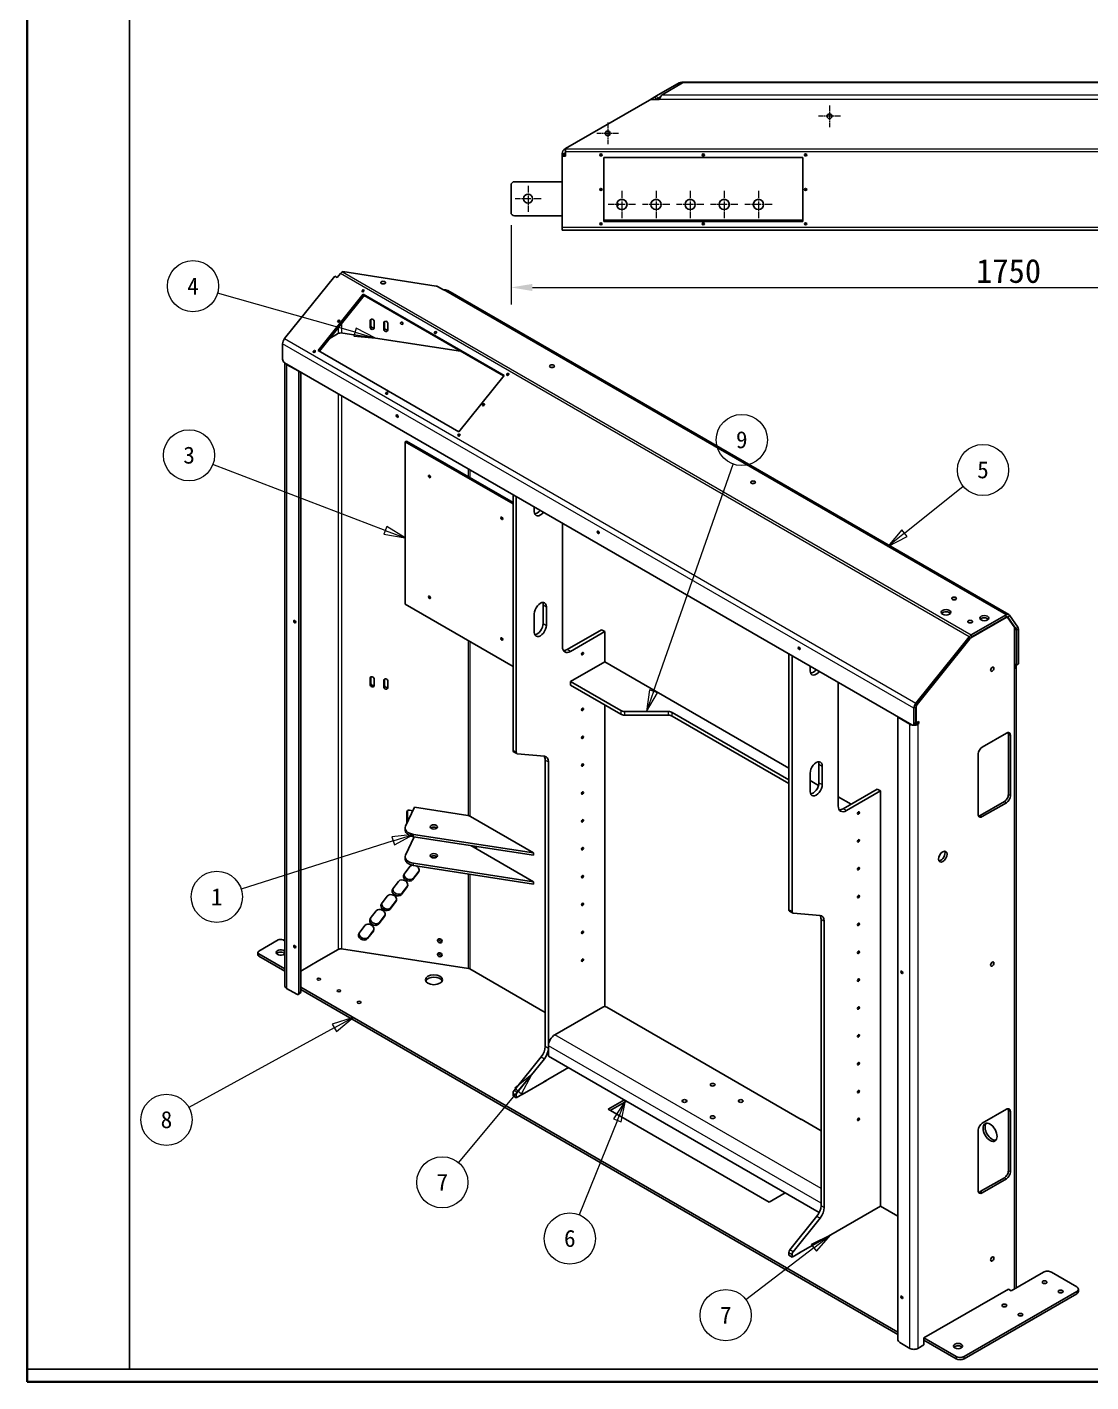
# Model space of a CAD drawing. Header units: millimetres. Extents: x 90 to 6218, y 82 to 4373.
# Drawn here: x 90 to 1961, y 82 to 2465 of the extents above; entities that cross this region are included whole.
import ezdxf
from ezdxf.enums import TextEntityAlignment as Align

# ---------------------------------------------------------------- set-up
doc = ezdxf.new("R2010")
doc.units = ezdxf.units.MM
doc.header["$LTSCALE"] = 15
doc.linetypes.add('CHAIN', pattern=[0.3543, 0.2362, -0.0295, 0.0591, -0.0295])
for name, color, linetype, lineweight, true_color in [('中心标记 (ISO)', 1, 'CHAIN', 18, 0xff0000), ('尺寸 (ISO)', 7, 'Continuous', 18, 0x008000), ('符号 (ISO)', 7, 'Continuous', 18, 0x008000)]:
    doc.layers.add(name, color=color, linetype=linetype, lineweight=lineweight, true_color=true_color)
for name, color, linetype, lineweight in [('可见 (ISO)', 7, 'Continuous', 25), ('可见窄的 (ISO)', 7, 'Continuous', 18), ('图框 (ISO)', 7, 'Continuous', 35)]:
    doc.layers.add(name, color=color, linetype=linetype, lineweight=lineweight)
doc.styles.get("Standard").update_dxf_attribs({"font": 'simfang.ttf'})
doc.styles.add('最新国标', font='simfang.ttf')
doc.styles.add('注释文本 (ISO)', font='simfang.ttf')
doc.dimstyles.new('默认 (GB)', dxfattribs={"dimscale": 15, "dimtxt": 2.8, "dimasz": 2.5, "dimexe": 2, "dimexo": 1.5, "dimgap": 0.5, "dimtad": 1, "dimtoh": 1, "dimdsep": 46, "dimtxsty": '最新国标', "dimcen": 0.09, "dimdle": 10, "dimclrd": 256, "dimclre": 256, "dimclrt": 256, "dimazin": 2, "dimtfac": 0.535714, "dimtdec": 3, "dimtmove": 0, "dimatfit": 3, "dimfxl": 0, "dimtolj": 1, "dimlwd": -1, "dimlwe": -1, "dimarcsym": 0})

# ---------------------------------------------------------------- blocks, each defined once
blk = doc.blocks.new('图框 最新国标')
at = {"layer": '图框 (ISO)'}
for p, q in [((6, 7), (6, 291.5)), ((6, 7), (6, 5.5)), ((6, 7), (6, 5.5)), ((414.5, 5.5), (6, 5.5))]:
    blk.add_line(p, q, dxfattribs=at)
at = {"layer": '图框 (ISO)', "color": 7, "linetype": 'Continuous', "lineweight": 25}
for p, q in [((18, 7), (18, 290)), ((413, 7), (6, 7)), ((413, 7), (18, 7))]:
    blk.add_line(p, q, dxfattribs=at)
at = {"layer": '图框 (ISO)', "lineweight": 30}
blk.add_attdef('零件代号', text='', height=2.5, rotation=180, dxfattribs=at).set_placement((35.5, 286), align=Align.MIDDLE_CENTER)
blk = doc.blocks.new('*D22')
at = {"layer": 'Defpoints', "color": 0, "transparency": 16777216}
for p in [(941.1, 2138.7), (2691.1, 2142.7), (2691.1, 2006.8)]:
    blk.add_point(p, dxfattribs=at)
at = {"layer": '尺寸 (ISO)', "color": 116, "true_color": 0x00803f, "transparency": 16777216}
for p, q in [((2691.1, 2120.2), (2691.1, 1976.8)), ((941.1, 2116.2), (941.1, 1976.8)), ((978.6, 2006.8), (2653.6, 2006.8))]:
    blk.add_line(p, q, dxfattribs=at)
for points in [[(978.6, 2013), (978.6, 2000.5), (941.1, 2006.8)], [(2653.6, 2013), (2653.6, 2000.5), (2691.1, 2006.8)]]:
    blk.add_solid(points, dxfattribs=at)
at = {"layer": '尺寸 (ISO)', "transparency": 16777216, "insert": (1816.1, 2035.5), "char_height": 42, "attachment_point": 5, "style": '最新国标'}
blk.add_mtext('\\A1;1750', dxfattribs=at)
blk = doc.blocks.new('引出序号1')
at = {"layer": '符号 (ISO)'}
for p, q in [((108.86, 104.98), (115.74, 110.51)), ((108.55, 105.37), (106.91, 103.42)), ((108.86, 104.98), (106.91, 103.42)), ((109.17, 104.59), (108.55, 105.37)), ((106.91, 103.42), (109.17, 104.59))]:
    blk.add_line(p, q, dxfattribs=at)
at = {"layer": '符号 (ISO)', "flags": 128}
blk.add_lwpolyline([(108.55, 105.37), (106.91, 103.42), (109.17, 104.59), (108.55, 105.37)], dxfattribs=at)
at = {"layer": '符号 (ISO)'}
blk.add_circle((118.07, 112.38), 3, dxfattribs=at)
blk.add_solid([(108.55, 105.37), (106.91, 103.42), (109.17, 104.59), (108.55, 105.37)], dxfattribs=at)
at = {"layer": '符号 (ISO)', "insert": (118.07, 112.4), "char_height": 2, "attachment_point": 5, "style": '注释文本 (ISO)'}
blk.add_mtext('5', dxfattribs=at)
blk = doc.blocks.new('引出序号2')
at = {"layer": '符号 (ISO)'}
for p, q in [((48, 105.31), (27.79, 113.04)), ((48.18, 105.78), (47.82, 104.85)), ((47.82, 104.85), (50.34, 104.42)), ((48, 105.31), (50.34, 104.42)), ((50.34, 104.42), (48.18, 105.78))]:
    blk.add_line(p, q, dxfattribs=at)
at = {"layer": '符号 (ISO)', "flags": 128}
blk.add_lwpolyline([(47.82, 104.85), (50.34, 104.42), (48.18, 105.78), (47.82, 104.85)], dxfattribs=at)
at = {"layer": '符号 (ISO)'}
blk.add_circle((24.99, 114.11), 3, dxfattribs=at)
blk.add_solid([(47.82, 104.85), (50.34, 104.42), (48.18, 105.78), (47.82, 104.85)], dxfattribs=at)
at = {"layer": '符号 (ISO)', "insert": (24.99, 114.12), "char_height": 2, "attachment_point": 5, "style": '注释文本 (ISO)'}
blk.add_mtext('3', dxfattribs=at)
blk = doc.blocks.new('引出序号3')
at = {"layer": '符号 (ISO)'}
for p, q in [((44.22, 48.21), (41.78, 47.44)), ((42.02, 47.01), (44.22, 48.21)), ((42.26, 46.57), (44.22, 48.21)), ((42.02, 47.01), (24.96, 37.66)), ((41.78, 47.44), (42.26, 46.57))]:
    blk.add_line(p, q, dxfattribs=at)
at = {"layer": '符号 (ISO)', "flags": 128}
blk.add_lwpolyline([(42.26, 46.57), (44.22, 48.21), (41.78, 47.44), (42.26, 46.57)], dxfattribs=at)
at = {"layer": '符号 (ISO)'}
blk.add_circle((22.34, 36.22), 3, dxfattribs=at)
blk.add_solid([(42.26, 46.57), (44.22, 48.21), (41.78, 47.44), (42.26, 46.57)], dxfattribs=at)
at = {"layer": '符号 (ISO)', "insert": (22.34, 36.23), "char_height": 2, "attachment_point": 5, "style": '注释文本 (ISO)'}
blk.add_mtext('8', dxfattribs=at)
blk = doc.blocks.new('引出序号4')
at = {"layer": '符号 (ISO)'}
for p, q in [((48.93, 68.92), (31.09, 63.27)), ((51.31, 69.68), (48.78, 69.4)), ((48.78, 69.4), (49.08, 68.45)), ((48.93, 68.92), (51.31, 69.68)), ((49.08, 68.45), (51.31, 69.68))]:
    blk.add_line(p, q, dxfattribs=at)
at = {"layer": '符号 (ISO)', "flags": 128}
blk.add_lwpolyline([(49.08, 68.45), (51.31, 69.68), (48.78, 69.4), (49.08, 68.45)], dxfattribs=at)
at = {"layer": '符号 (ISO)'}
blk.add_circle((28.24, 62.36), 3, dxfattribs=at)
blk.add_solid([(49.08, 68.45), (51.31, 69.68), (48.78, 69.4), (49.08, 68.45)], dxfattribs=at)
at = {"layer": '符号 (ISO)', "insert": (28.24, 62.36), "char_height": 2, "attachment_point": 5, "style": '注释文本 (ISO)'}
blk.add_mtext('1', dxfattribs=at)
blk = doc.blocks.new('引出序号5')
at = {"layer": '符号 (ISO)'}
for p, q in [((76.14, 38.48), (74.74, 36.35)), ((75.21, 36.17), (76.14, 38.48)), ((75.67, 35.98), (76.14, 38.48)), ((75.21, 36.17), (70.74, 25.08)), ((74.74, 36.35), (75.67, 35.98))]:
    blk.add_line(p, q, dxfattribs=at)
at = {"layer": '符号 (ISO)', "flags": 128}
blk.add_lwpolyline([(75.67, 35.98), (76.14, 38.48), (74.74, 36.35), (75.67, 35.98)], dxfattribs=at)
at = {"layer": '符号 (ISO)'}
blk.add_circle((69.63, 22.3), 3, dxfattribs=at)
blk.add_solid([(75.67, 35.98), (76.14, 38.48), (74.74, 36.35), (75.67, 35.98)], dxfattribs=at)
at = {"layer": '符号 (ISO)', "insert": (69.63, 22.31), "char_height": 2, "attachment_point": 5, "style": '注释文本 (ISO)'}
blk.add_mtext('6', dxfattribs=at)
blk = doc.blocks.new('引出序号6')
at = {"layer": '符号 (ISO)'}
for p, q in [((100.22, 22.74), (97.93, 21.62)), ((98.24, 21.22), (100.22, 22.74)), ((98.54, 20.83), (100.22, 22.74)), ((98.24, 21.22), (90.28, 15.13)), ((97.93, 21.62), (98.54, 20.83))]:
    blk.add_line(p, q, dxfattribs=at)
at = {"layer": '符号 (ISO)', "flags": 128}
blk.add_lwpolyline([(98.54, 20.83), (100.22, 22.74), (97.93, 21.62), (98.54, 20.83)], dxfattribs=at)
at = {"layer": '符号 (ISO)'}
blk.add_circle((87.91, 13.32), 3, dxfattribs=at)
blk.add_solid([(98.54, 20.83), (100.22, 22.74), (97.93, 21.62), (98.54, 20.83)], dxfattribs=at)
at = {"layer": '符号 (ISO)', "insert": (87.91, 13.33), "char_height": 2, "attachment_point": 5, "style": '注释文本 (ISO)'}
blk.add_mtext('7', dxfattribs=at)
blk = doc.blocks.new('引出序号7')
at = {"layer": '符号 (ISO)'}
for p, q in [((65.16, 41.53), (63.18, 39.92)), ((63.56, 39.6), (65.16, 41.53)), ((63.95, 39.28), (65.16, 41.53)), ((63.18, 39.92), (63.95, 39.28)), ((63.56, 39.6), (56.59, 31.2))]:
    blk.add_line(p, q, dxfattribs=at)
at = {"layer": '符号 (ISO)', "flags": 128}
blk.add_lwpolyline([(63.95, 39.28), (65.16, 41.53), (63.18, 39.92), (63.95, 39.28)], dxfattribs=at)
at = {"layer": '符号 (ISO)'}
blk.add_circle((54.68, 28.89), 3, dxfattribs=at)
blk.add_solid([(63.95, 39.28), (65.16, 41.53), (63.18, 39.92), (63.95, 39.28)], dxfattribs=at)
at = {"layer": '符号 (ISO)', "insert": (54.68, 28.9), "char_height": 2, "attachment_point": 5, "style": '注释文本 (ISO)'}
blk.add_mtext('7', dxfattribs=at)
blk = doc.blocks.new('引出序号8')
at = {"layer": '符号 (ISO)'}
for p, q in [((79.45, 86.44), (88.8, 113.08)), ((78.98, 86.61), (78.62, 84.08)), ((79.45, 86.44), (78.62, 84.08)), ((78.62, 84.08), (79.92, 86.28)), ((79.92, 86.28), (78.98, 86.61))]:
    blk.add_line(p, q, dxfattribs=at)
at = {"layer": '符号 (ISO)', "flags": 128}
blk.add_lwpolyline([(78.98, 86.61), (78.62, 84.08), (79.92, 86.28), (78.98, 86.61)], dxfattribs=at)
at = {"layer": '符号 (ISO)'}
blk.add_circle((89.79, 115.91), 3, dxfattribs=at)
blk.add_solid([(78.98, 86.61), (78.62, 84.08), (79.92, 86.28), (78.98, 86.61)], dxfattribs=at)
at = {"layer": '符号 (ISO)', "insert": (89.79, 115.92), "char_height": 2, "attachment_point": 5, "style": '注释文本 (ISO)'}
blk.add_mtext('9', dxfattribs=at)
blk = doc.blocks.new('引出序号9')
at = {"layer": '符号 (ISO)'}
for p, q in [((44.45, 128.54), (28.32, 133.12)), ((44.58, 129.02), (44.31, 128.06)), ((46.85, 127.86), (44.58, 129.02)), ((44.31, 128.06), (46.85, 127.86)), ((44.45, 128.54), (46.85, 127.86))]:
    blk.add_line(p, q, dxfattribs=at)
at = {"layer": '符号 (ISO)', "flags": 128}
blk.add_lwpolyline([(44.31, 128.06), (46.85, 127.86), (44.58, 129.02), (44.31, 128.06)], dxfattribs=at)
at = {"layer": '符号 (ISO)'}
blk.add_circle((25.45, 133.94), 3, dxfattribs=at)
blk.add_solid([(44.31, 128.06), (46.85, 127.86), (44.58, 129.02), (44.31, 128.06)], dxfattribs=at)
at = {"layer": '符号 (ISO)', "insert": (25.45, 133.94), "char_height": 2, "attachment_point": 5, "style": '注释文本 (ISO)'}
blk.add_mtext('4', dxfattribs=at)

msp = doc.modelspace()

# ---------------------------------------------------------------- linework, layer by layer
at = {"layer": '中心标记 (ISO)', "ltscale": 2.842813}
for p, q in [((1501.108, 2326.931), (1501.108, 2288.555)), ((1111.108, 2296.931), (1111.108, 2258.555)), ((1520.296, 2307.743), (1481.92, 2307.743)), ((1130.296, 2277.743), (1091.92, 2277.743))]:
    msp.add_line(p, q, dxfattribs=at)
at = {"layer": '中心标记 (ISO)', "ltscale": 3.407603}
for p, q in [((971.108, 2185.743), (971.108, 2139.743)), ((994.108, 2162.743), (948.108, 2162.743))]:
    msp.add_line(p, q, dxfattribs=at)
at = {"layer": '中心标记 (ISO)', "ltscale": 3.555764}
for p, q in [((1136.108, 2176.743), (1136.108, 2128.743)), ((1196.108, 2176.743), (1196.108, 2128.743)), ((1256.108, 2176.743), (1256.108, 2128.743)), ((1316.108, 2176.743), (1316.108, 2128.743)), ((1376.108, 2176.743), (1376.108, 2128.743)), ((1160.108, 2152.743), (1112.108, 2152.743)), ((1220.108, 2152.743), (1172.108, 2152.743)), ((1280.108, 2152.743), (1232.108, 2152.743)), ((1340.108, 2152.743), (1292.108, 2152.743)), ((1400.108, 2152.743), (1352.108, 2152.743))]:
    msp.add_line(p, q, dxfattribs=at)
at = {"layer": '可见 (ISO)'}
for p, q in [((1236.633, 2366.403), (1196.873, 2343.448)), ((1206.688, 2345.63), (1242.669, 2366.403)), ((1238.142, 2363.79), (1236.633, 2366.403)), ((1241.633, 2367.743), (1242.669, 2367.743)), ((1241.633, 2365.805), (1241.633, 2367.743)), ((1242.669, 2367.743), (1242.669, 2366.403)), ((1242.669, 2367.743), (2601.108, 2367.743)), ((1184.492, 2336.3), (1037.108, 2251.207)), ((1194.038, 2341.811), (1184.492, 2336.3)), ((1201.688, 2336.969), (1186.992, 2336.969)), ((1194.038, 2341.811), (1196.873, 2343.448)), ((1195.653, 2336.969), (1196.538, 2337.481)), ((1204.12, 2341.845), (1195.676, 2336.969)), ((1199.373, 2339.117), (1196.538, 2337.481)), ((1204.13, 2341.864), (1199.373, 2339.117)), ((1031.108, 2241.969), (1031.108, 2240.128)), ((1031.108, 2237.628), (1031.108, 2240.128)), ((1037.108, 2240.128), (1031.108, 2240.128)), ((1036.108, 2250.63), (1037.108, 2251.207)), ((1036.108, 2240.128), (1036.108, 2241.969)), ((1037.108, 2251.207), (1037.108, 2250.422)), ((1037.108, 2250.422), (1037.108, 2245.422)), ((1037.108, 2237.628), (1037.108, 2245.422)), ((1459.608, 2240.468), (1459.608, 2241.441)), ((1031.108, 2112.743), (1031.108, 2237.628)), ((1037.108, 2237.628), (1031.108, 2237.628)), ((1104.108, 2122.791), (1104.108, 2235.374)), ((1104.108, 2235.374), (1454.108, 2235.374)), ((1454.108, 2235.374), (1454.108, 2122.791)), ((947.108, 2192.743), (1031.108, 2192.743)), ((941.108, 2138.743), (941.108, 2186.743)), ((1459.608, 2179.846), (1459.608, 2180.82)), ((1031.108, 2132.743), (947.108, 2132.743)), ((1104.108, 2125.291), (1454.108, 2125.291)), ((1454.108, 2122.791), (1104.108, 2122.791)), ((1459.608, 2119.224), (1459.608, 2120.198)), ((1031.108, 2112.743), (1031.108, 2107.743)), ((2601.108, 2107.743), (1031.108, 2107.743)), ((1041.108, 2107.743), (1071.108, 2107.743)), ((1071.108, 2107.743), (1071.108, 2107.743)), ((542.928, 1916.947), (631.235, 2026.803)), ((635.478, 2024.353), (631.235, 2026.803)), ((635.478, 2024.353), (640.989, 2031.21)), ((645.079, 2034.665), (644.525, 2034.345)), ((809.465, 2009.235), (645.079, 2034.665)), ((822.098, 2002.488), (811.707, 2008.487)), ((829.75, 2001.452), (1816.638, 1431.672)), ((601.652, 1895.984), (681.26, 1995.018)), ((683.028, 1992.503), (604.24, 1894.49)), ((681.26, 1995.018), (683.028, 1992.503)), ((681.26, 1995.018), (928.747, 1852.131)), ((927.927, 1851.111), (683.028, 1992.503)), ((693.381, 1936.431), (693.381, 1948.678)), ((694.675, 1950.727), (694.675, 1939.219)), ((700.142, 1947.632), (700.142, 1935.385)), ((717.529, 1932.695), (717.529, 1944.943)), ((718.823, 1946.991), (718.823, 1935.484)), ((724.291, 1943.897), (724.291, 1931.649)), ((539.392, 1880.582), (539.392, 1907.835)), ((635.79, 1925.198), (622.98, 1917.803)), ((852.492, 1894.663), (645.449, 1926.693)), ((849.139, 1753.097), (601.652, 1895.984)), ((1646.014, 1237.591), (542.928, 1874.458)), ((543.534, 778.295), (543.534, 1874.108)), ((546.463, 1871.585), (567.677, 1859.337)), ((568.397, 1859.753), (567.677, 1859.337)), ((567.677, 1859.337), (567.677, 766.048)), ((571.212, 1858.128), (571.212, 768.089)), ((928.747, 1852.131), (849.139, 1753.097)), ((936.376, 1852.634), (936.2, 1852.735)), ((756.994, 1736.754), (755.06, 1735.638)), ((755.06, 1735.638), (944.564, 1626.227)), ((755.06, 1449.864), (755.06, 1735.638)), ((757.506, 1736.675), (944.564, 1628.677)), ((944.564, 1642.573), (944.564, 1192.729)), ((950.221, 1189.463), (950.221, 1639.307)), ((982.041, 1612.755), (982.041, 1620.936)), ((1031.539, 1375.154), (1031.539, 1592.358)), ((944.564, 1340.453), (755.06, 1449.864)), ((982.041, 1400.466), (982.041, 1433.126)), ((997.597, 1415.979), (997.597, 1448.639)), ((1003.254, 1445.373), (1003.254, 1412.713)), ((1811.638, 1431.177), (1750.44, 1395.844)), ((1832.45, 1409.733), (1817.761, 1430.63)), ((1811.638, 1426.278), (1749.922, 1390.647)), ((1750.44, 1391.762), (1811.638, 1427.095)), ((1814.138, 1426.526), (1812.502, 1427.47)), ((1814.699, 1426.821), (1829.389, 1405.924)), ((1825.853, 1410.137), (1814.699, 1426.005)), ((1826.327, 1336.795), (1826.327, 1408.369)), ((1833.398, 1344.96), (1833.398, 1406.197)), ((1040.024, 1370.255), (1100.128, 1404.957)), ((1105.785, 1401.691), (1045.681, 1366.99)), ((1100.128, 1404.957), (1105.785, 1401.691)), ((1105.785, 1401.691), (1105.785, 1348.618)), ((1746.904, 1392.709), (1653.086, 1275.997)), ((1654.853, 1273.483), (1748.672, 1390.194)), ((1748.154, 1389.079), (1655.207, 1273.451)), ((1829.862, 1404.156), (1829.862, 1342.919)), ((1429.64, 1362.515), (1429.64, 912.67)), ((1435.297, 909.404), (1435.297, 1359.249)), ((1105.785, 1348.618), (1045.681, 1313.917)), ((1105.785, 1348.618), (1429.64, 1161.641)), ((1467.116, 1332.697), (1467.116, 1340.877)), ((1826.327, 1344.96), (1829.862, 1342.919)), ((1829.256, 1340.878), (1829.256, 247.631)), ((1829.862, 1342.919), (1833.398, 1344.96)), ((693.381, 1307.728), (693.381, 1319.976)), ((694.675, 1322.024), (694.675, 1310.517)), ((700.142, 1318.93), (700.142, 1306.682)), ((717.529, 1303.993), (717.529, 1316.24)), ((718.823, 1318.288), (718.823, 1306.781)), ((724.291, 1315.194), (724.291, 1302.947)), ((1045.681, 1313.917), (1133.969, 1262.944)), ((1045.681, 1313.917), (1045.681, 1307.385)), ((1516.614, 1095.096), (1516.614, 1312.3)), ((1045.681, 1307.385), (1133.969, 1256.412)), ((1105.785, 1272.684), (1105.785, 1133.063)), ((1649.55, 1266.885), (1649.55, 1239.632)), ((1653.086, 1241.673), (1653.086, 1268.926)), ((1653.439, 1268.895), (1653.439, 1241.061)), ((1141.04, 1261.253), (1217.608, 1261.253)), ((1217.608, 1254.721), (1141.04, 1254.721)), ((1224.679, 1259.562), (1429.64, 1141.228)), ((1429.64, 1134.696), (1224.679, 1253.03)), ((1621.973, 1251.471), (1621.266, 1251.063)), ((1621.266, 1251.063), (1642.479, 1238.815)), ((1621.266, 157.758), (1621.266, 1251.063)), ((1652.05, 1239.384), (1648.514, 1237.343)), ((1653.068, 1241.275), (1653.439, 1241.061)), ((1653.086, 1240.857), (1653.439, 1241.061)), ((1653.439, 1241.061), (1658.389, 1243.919)), ((1654.853, 1241.877), (1658.389, 1239.836)), ((1658.389, 1239.836), (1656.621, 1238.815)), ((1658.389, 1243.919), (1658.389, 1239.836)), ((1769.758, 1198.791), (1812.185, 1223.286)), ((1815.72, 1115.1), (1815.72, 1221.245)), ((1819.256, 1219.204), (1819.256, 1113.059)), ((945.6, 1190.44), (951.257, 1187.174)), ((951.989, 1186.948), (999.719, 1182.685)), ((1001.133, 672.189), (1001.133, 1175.891)), ((1006.79, 1172.625), (1006.79, 668.923)), ((1482.673, 1135.921), (1482.673, 1168.581)), ((1762.687, 1080.399), (1762.687, 1186.544)), ((1467.116, 1120.408), (1467.116, 1153.067)), ((1488.33, 1165.315), (1488.33, 1132.655)), ((1105.785, 1133.471), (1105.785, 1133.471)), ((1105.785, 1133.471), (1105.785, 1092.647)), ((1105.785, 1133.063), (1105.785, 1133.063)), ((1467.116, 1140.003), (1482.04, 1131.388)), ((1525.099, 1090.197), (1585.203, 1124.898)), ((1590.86, 1121.632), (1530.756, 1086.931)), ((1585.203, 1124.898), (1590.86, 1121.632)), ((1590.86, 1121.632), (1590.86, 853.005)), ((1516.614, 1111.426), (1539.241, 1098.362)), ((1766.223, 1078.358), (1808.649, 1102.853)), ((1812.185, 1100.812), (1769.758, 1076.317)), ((771.029, 1092.817), (755.5, 1059.356)), ((757.834, 1064.386), (757.834, 1084.244)), ((759.128, 1086.825), (759.128, 1067.174)), ((762.663, 1087.579), (768.2, 1086.722)), ((865.033, 1078.274), (771.029, 1092.817)), ((980.758, 1012.554), (869.516, 1076.78)), ((1105.785, 1093.055), (1105.785, 969.764)), ((1105.785, 1093.055), (1105.785, 1093.055)), ((1105.785, 1092.647), (1105.785, 1092.647)), ((754.818, 1056.368), (754.818, 1052.285)), ((770.476, 1041.002), (755.5, 1008.733)), ((769.642, 1045.214), (980.758, 1012.554)), ((769.642, 1041.132), (980.758, 1008.472)), ((980.758, 961.931), (870.643, 1025.507)), ((878.804, 1023.244), (876.438, 1024.61)), ((754.818, 1005.745), (754.818, 1001.662)), ((980.758, 1012.554), (980.758, 1008.472)), ((752.984, 975.198), (763.126, 988.478)), ((778.184, 978.8), (768.041, 965.52)), ((769.336, 968.309), (779.269, 981.315)), ((769.642, 994.591), (980.758, 961.931)), ((769.642, 990.509), (980.758, 957.849)), ((733.183, 949.27), (743.325, 962.55)), ((758.382, 952.872), (748.24, 939.592)), ((749.534, 942.38), (759.467, 955.387)), ((980.758, 961.931), (980.758, 957.849)), ((1105.785, 970.172), (1105.785, 970.172)), ((1105.785, 970.172), (1105.785, 929.347)), ((1105.785, 969.764), (1105.785, 969.764)), ((713.381, 923.342), (723.523, 936.622)), ((729.733, 916.452), (739.666, 929.459)), ((1105.785, 929.756), (1105.785, 806.465)), ((1105.785, 929.756), (1105.785, 929.756)), ((1105.785, 929.347), (1105.785, 929.347)), ((693.58, 897.414), (703.722, 910.694)), ((738.581, 926.944), (728.439, 913.664)), ((1430.675, 910.381), (1436.332, 907.115)), ((1437.064, 906.889), (1484.794, 902.626)), ((673.778, 871.486), (683.921, 884.766)), ((718.779, 901.016), (708.637, 887.736)), ((709.931, 890.524), (719.864, 903.531)), ((1486.208, 392.131), (1486.208, 895.833)), ((1491.865, 892.567), (1491.865, 388.865)), ((497.673, 839.941), (531.614, 859.537)), ((540.099, 859.537), (543.534, 857.554)), ((698.978, 875.088), (688.836, 861.808)), ((690.13, 864.596), (700.063, 877.603)), ((495.916, 833.409), (495.916, 837.491)), ((543.534, 808.564), (497.673, 835.042)), ((637.352, 843.017), (603.032, 823.203)), ((866.207, 809.407), (643.147, 843.914)), ((1590.86, 853.413), (1590.86, 853.413)), ((1590.86, 853.413), (1590.86, 812.588)), ((1590.86, 853.005), (1590.86, 853.005)), ((543.534, 804.481), (497.673, 830.96)), ((571.212, 804.832), (603.032, 823.203)), ((1590.86, 812.997), (1590.86, 689.706)), ((1590.86, 812.997), (1590.86, 812.997)), ((1590.86, 812.588), (1590.86, 812.588)), ((1001.133, 732.163), (868.897, 808.51)), ((1105.785, 806.873), (1105.785, 806.873)), ((1105.785, 806.873), (1105.785, 766.048)), ((1105.785, 806.465), (1105.785, 806.465)), ((564.141, 764.007), (546.463, 774.213)), ((570.177, 765.8), (566.641, 763.759)), ((571.212, 776.254), (1621.266, 170.005)), ((571.212, 772.172), (1621.266, 165.923)), ((1105.785, 766.456), (1105.785, 742.399)), ((1105.785, 766.456), (1105.785, 766.456)), ((1105.785, 766.048), (1105.785, 766.048)), ((1018.104, 692.972), (1102.249, 741.553)), ((1109.32, 741.553), (1204.073, 686.848)), ((1006.79, 655.413), (1006.79, 673.376)), ((1203.719, 687.052), (1239.782, 666.231)), ((1590.86, 690.114), (1590.86, 690.114)), ((1590.86, 690.114), (1590.86, 649.289)), ((1590.86, 689.706), (1590.86, 689.706)), ((946.332, 594.588), (994.062, 653.965)), ((999.719, 650.699), (951.989, 591.322)), ((1483.212, 380.35), (1006.79, 655.413)), ((1239.428, 666.435), (1451.56, 543.961)), ((1590.86, 649.697), (1590.86, 526.406)), ((1590.86, 649.697), (1590.86, 649.697)), ((1590.86, 649.289), (1590.86, 649.289)), ((1042.145, 635), (999.012, 610.097)), ((1003.254, 612.547), (960.828, 588.052)), ((944.564, 590.032), (944.564, 585.194)), ((950.221, 581.928), (944.564, 585.194)), ((964.363, 590.093), (950.221, 581.928)), ((950.221, 581.928), (950.221, 586.766)), ((1112.149, 561.924), (1140.433, 578.254)), ((1143.969, 576.213), (1115.684, 559.883)), ((1394.991, 398.625), (1112.149, 561.924)), ((1769.758, 537.429), (1812.185, 561.924)), ((1815.72, 453.738), (1815.72, 559.883)), ((1819.256, 557.842), (1819.256, 451.697)), ((1451.207, 544.165), (1486.208, 523.957)), ((1590.86, 526.815), (1590.86, 526.814)), ((1590.86, 526.814), (1590.86, 485.99)), ((1590.86, 526.406), (1590.86, 526.406)), ((1762.687, 419.037), (1762.687, 525.182)), ((1590.86, 486.398), (1590.86, 391.684)), ((1590.86, 486.398), (1590.86, 486.398)), ((1590.86, 485.99), (1590.86, 485.99)), ((1766.223, 416.996), (1808.649, 441.491)), ((1812.185, 439.45), (1769.758, 414.955)), ((1423.276, 414.954), (1394.991, 398.625)), ((1590.86, 391.684), (1484.087, 330.039)), ((1486.208, 396.583), (1486.208, 392.131)), ((1621.266, 374.13), (1590.86, 391.684)), ((1431.407, 314.53), (1479.137, 373.906)), ((1484.794, 370.64), (1437.064, 311.264)), ((1429.64, 309.974), (1429.64, 305.136)), ((1449.439, 310.035), (1435.297, 301.87)), ((1488.33, 332.488), (1445.903, 307.993)), ((1435.297, 301.87), (1429.64, 305.136)), ((1435.297, 301.87), (1435.297, 306.708)), ((1820.67, 242.674), (1877.238, 275.334)), ((1891.38, 275.334), (1935.928, 249.614)), ((1667.228, 159.799), (1815.72, 245.531)), ((1935.928, 241.449), (1737.938, 127.139)), ((1815.72, 245.531), (1820.67, 242.674)), ((1938.857, 241.449), (1938.857, 245.531)), ((1935.928, 237.366), (1737.938, 123.057)), ((1642.479, 141.428), (1624.801, 151.634)), ((1667.228, 147.552), (1656.621, 141.428)), ((1723.796, 127.139), (1667.228, 159.799)), ((1667.228, 147.552), (1667.228, 159.799)), ((1723.796, 123.057), (1667.228, 155.717))]:
    msp.add_line(p, q, dxfattribs=at)
for centre, radius in [((1501.108, 2307.743), 4.188), ((1111.108, 2277.743), 4.188), ((971.108, 2162.743), 8), ((1136.108, 2152.743), 9), ((1196.108, 2152.743), 9), ((1256.108, 2152.743), 9), ((1316.108, 2152.743), 9), ((1376.108, 2152.743), 9)]:
    msp.add_circle(centre, radius, dxfattribs=at)
for centre, radius, start, end in [((1241.633, 2357.743), 10, 90, 120), ((1186.992, 2331.969), 5, 90, 120), ((1041.108, 2241.969), 10, 120, 180), ((1041.108, 2241.969), 5, 143.130102, 180), ((1042.108, 2241.279), 6, 146.44269, 180), ((1046.108, 2239.069), 10, 154.158067, 173.922327), ((947.108, 2186.743), 6, 90, 180), ((1126.108, 2152.743), 3.324, 296.873246, 63.126754), ((947.108, 2138.743), 6, 180, 270), ((1041.108, 2117.743), 10, 269.79298, 270)]:
    msp.add_arc(centre, radius, start, end, dxfattribs=at)
for centre, major_axis, ratio in [((1099.108, 2239.705), (2.067, 0), 0.8660254), ((1279.108, 2239.705), (2.067, 0), 0.8660254), ((1459.108, 2239.705), (2.067, 0), 0.8660254), ((1099.108, 2179.083), (2.067, 0), 0.8660254), ((1459.108, 2179.083), (2.067, 0), 0.8660254), ((1099.108, 2118.461), (2.067, 0), 0.8660254), ((1279.108, 2118.461), (2.067, 0), 0.8660254), ((1459.108, 2118.461), (2.067, 0), 0.8660254), ((680.786, 2000.869), (-1.691, -1.189), 0.78867513), ((716.169, 2015.288), (-4.188, 0), 0.57735027), ((637.92, 1947.542), (-1.691, -1.189), 0.78867513), ((748.922, 1943.76), (-2.23, 1.035), 0.78867513), ((808.066, 1927.384), (-1.691, -1.189), 0.78867513), ((595.054, 1894.216), (-1.691, -1.189), 0.78867513), ((1013.154, 1868.319), (-4.188, 0), 0.57735027), ((935.345, 1853.899), (-1.691, -1.189), 0.78867513), ((722.334, 1820.732), (-1.691, -1.189), 0.78867513), ((892.479, 1800.573), (-1.691, -1.189), 0.78867513), ((740.918, 1780.545), (1.229, -2.129), 0.57735027), ((849.613, 1747.247), (-1.691, -1.189), 0.78867513), ((797.486, 1674.4), (1.229, -2.129), 0.57735027), ((1366.707, 1664.194), (-4.188, 0), 0.57735027), ((924.765, 1600.916), (1.229, -2.129), 0.57735027), ((1094.471, 1576.421), (1.229, -2.129), 0.57735027), ((797.486, 1462.111), (1.229, -2.129), 0.57735027), ((1720.261, 1460.07), (-4.188, 0), 0.57735027), ((1706.119, 1435.575), (-8.5, 0), 0.57735027), ((1773.294, 1425.369), (-8, 0), 0.57735027), ((560.605, 1419.245), (1.229, -2.129), 0.57735027), ((1748.545, 1419.245), (-4.188, 0), 0.57735027), ((924.765, 1388.627), (1.229, -2.129), 0.57735027), ((1066.894, 1362.907), (1.229, 2.129), 0.57735027), ((1448.025, 1372.297), (1.229, -2.129), 0.57735027), ((1787.436, 1335.555), (-2.094, -3.627), 0.57735027), ((1066.894, 1264.927), (1.229, 2.129), 0.57735027), ((1066.894, 1215.938), (1.229, 2.129), 0.57735027), ((1066.894, 1166.948), (1.229, 2.129), 0.57735027), ((1066.894, 1117.958), (1.229, 2.129), 0.57735027), ((1551.969, 1082.849), (1.229, 2.129), 0.57735027), ((805.396, 1058.278), (6.5, 0), 0.57735027), ((1066.894, 1068.968), (1.229, 2.129), 0.57735027), ((1551.969, 1033.859), (1.229, 2.129), 0.57735027), ((805.396, 1007.655), (6.5, 0), 0.57735027), ((1066.894, 1019.978), (1.229, 2.129), 0.57735027), ((1700.462, 1006.098), (-5.25, -9.093), 0.57735027), ((1551.969, 984.869), (1.229, 2.129), 0.57735027), ((1066.894, 970.989), (1.229, 2.129), 0.57735027), ((1551.969, 935.879), (1.229, 2.129), 0.57735027), ((1066.894, 921.999), (1.229, 2.129), 0.57735027), ((1551.969, 886.89), (1.229, 2.129), 0.57735027), ((815.789, 858.09), (-3.799, 1.763), 0.78867513), ((1066.894, 873.009), (1.229, 2.129), 0.57735027), ((560.605, 847.698), (1.229, -2.129), 0.57735027), ((815.789, 833.595), (-3.799, 1.763), 0.78867513), ((1551.969, 837.9), (1.229, 2.129), 0.57735027), ((1066.894, 824.019), (1.229, 2.129), 0.57735027), ((1787.436, 817.079), (-2.094, -3.627), 0.57735027), ((603.032, 790.543), (-3.324, 0), 0.57735027), ((805.535, 789.57), (15, 0), 0.57735027), ((1551.969, 788.91), (1.229, 2.129), 0.57735027), ((1628.337, 802.79), (1.229, -2.129), 0.57735027), ((638.387, 770.131), (-3.324, 0), 0.57735027), ((673.743, 749.718), (-3.324, 0), 0.57735027), ((1551.969, 739.92), (1.229, 2.129), 0.57735027), ((1551.969, 690.93), (1.229, 2.129), 0.57735027), ((1551.969, 641.941), (1.229, 2.129), 0.57735027), ((1295.643, 604.994), (-4.188, 0), 0.57735027), ((1246.145, 576.417), (-4.188, 0), 0.57735027), ((1345.14, 576.417), (-4.188, 0), 0.57735027), ((1551.969, 592.951), (1.229, 2.129), 0.57735027), ((1295.643, 547.839), (-4.188, 0), 0.57735027), ((1551.969, 543.961), (1.229, 2.129), 0.57735027), ((1783.547, 521.303), (-8.75, 15.155), 0.57735027), ((1787.436, 298.604), (-2.094, -3.627), 0.57735027), ((1879.36, 257.779), (-4.188, 0), 0.57735027), ((1907.644, 241.449), (-4.188, 0), 0.57735027), ((1628.337, 231.243), (1.229, -2.129), 0.57735027), ((1808.649, 216.954), (-4.188, 0), 0.57735027), ((1836.933, 200.624), (-4.188, 0), 0.57735027), ((1727.332, 145.511), (-8, 0), 0.57735027)]:
    msp.add_ellipse(centre, major_axis=major_axis, ratio=ratio, dxfattribs=at)
for centre, major_axis, ratio, start_param, end_param in [((1099.108, 2242.205), (2.067, 0), 0.8660254, 3.9146054, 5.51017257), ((1279.108, 2242.205), (2.067, 0), 0.8660254, 3.9146054, 5.51017257), ((1459.108, 2242.205), (2.067, 0), 0.8660254, 3.9146054, 5.51017257), ((1099.108, 2181.583), (2.067, 0), 0.8660254, 3.9146054, 5.51017257), ((1459.108, 2181.583), (2.067, 0), 0.8660254, 3.9146054, 5.51017257), ((1099.108, 2120.961), (2.067, 0), 0.8660254, 3.9146054, 5.51017257), ((1279.108, 2120.961), (2.067, 0), 0.8660254, 3.9146054, 5.51017257), ((1459.108, 2120.961), (2.067, 0), 0.8660254, 3.9146054, 5.51017257), ((641.376, 2020.25), (-10, 0), 0.57735027, 5.2645082, 5.4122274), ((644.525, 2026.18), (5, 8.66), 0.57735027, 0.78539816, 1.30899694), ((716.169, 2011.205), (-4.188, 0), 0.57735027, 4.14667443, 5.27810353), ((808.171, 2006.446), (5, 0), 0.57735027, 0.78539816, 1.30899694), ((682.554, 1998.354), (-1.691, -1.189), 0.78867513, 4.37267375, 5.05210421), ((639.688, 1945.027), (-1.691, -1.189), 0.78867513, 4.37267375, 5.05210421), ((696.762, 1948.155), (-3.175, 1.473), 0.78867513, 3.49247206, 6.63406472), ((696.762, 1935.908), (3.175, -1.473), 0.78867513, 3.49247206, 6.63406472), ((698.056, 1938.696), (-3.175, 1.473), 0.78867513, 0.35087941, 2.58687438), ((720.91, 1944.42), (-3.175, 1.473), 0.78867513, 3.49247206, 6.63406472), ((720.91, 1932.172), (3.175, -1.473), 0.78867513, 3.49247206, 6.63406472), ((722.204, 1934.961), (-3.175, 1.473), 0.78867513, 0.35087941, 2.58687438), ((750.216, 1946.549), (2.23, -1.035), 0.78867513, 4.05682948, 5.36794848), ((546.463, 1911.918), (5, 8.66), 0.57735027, 1.30899694, 2.35619449), ((642.861, 1921.116), (10, 0), 0.57735027, 1.30899694, 2.35619449), ((809.833, 1924.869), (-1.691, -1.189), 0.78867513, 4.37267375, 5.05210421), ((596.822, 1891.701), (-1.691, -1.189), 0.78867513, 4.37267375, 5.05210421), ((542.928, 1878.54), (-2.5, 4.33), 0.57735027, 0.78539816, 2.35619449), ((553.534, 1875.667), (-10, 0), 0.57735027, 0.33001704, 0.78539816), ((1013.154, 1864.236), (-4.188, 0), 0.57735027, 4.14667443, 5.27810353), ((937.113, 1851.384), (-1.691, -1.189), 0.78867513, 4.37267375, 5.05210421), ((724.101, 1818.217), (-1.691, -1.189), 0.78867513, 4.37267375, 5.05210421), ((894.247, 1798.058), (-1.691, -1.189), 0.78867513, 4.37267375, 5.05210421), ((851.381, 1744.732), (-1.691, -1.189), 0.78867513, 4.37267375, 5.05210421), ((799.608, 1675.625), (1.229, -2.129), 0.57735027, 4.18247682, 5.24230114), ((1366.707, 1660.112), (-4.188, 0), 0.57735027, 4.14667443, 5.27810353), ((926.887, 1602.141), (1.229, -2.129), 0.57735027, 4.18247682, 5.24230114), ((992.648, 1618.879), (-7.5, -12.99), 0.57735027, 5.49778714, 7.61697831), ((986.991, 1622.145), (-7.5, -12.99), 0.57735027, 0.38668863, 1.333793), ((799.608, 1463.336), (1.229, -2.129), 0.57735027, 4.18247682, 5.24230114), ((992.648, 1439.249), (7.5, 12.99), 0.57735027, 5.49778714, 8.6393798), ((1720.261, 1455.988), (-4.188, 0), 0.57735027, 4.14667443, 5.27810353), ((986.991, 1442.515), (7.5, 12.99), 0.57735027, 5.49778714, 5.89649668), ((1706.119, 1431.493), (-8.5, 0), 0.57735027, 3.57057455, 5.85420341), ((1811.638, 1423.012), (5, 8.66), 0.57735027, 6.02138592, 7.06858347), ((992.648, 1406.59), (-7.5, -12.99), 0.57735027, 5.49778714, 8.6393798), ((986.991, 1409.856), (-7.5, -12.99), 0.57735027, 0.38668863, 2.35619449), ((1748.545, 1415.163), (-4.188, 0), 0.57735027, 4.14667443, 5.27810353), ((1773.294, 1421.287), (-8, 0), 0.57735027, 3.59935477, 5.82542319), ((1811.638, 1423.012), (2.5, 4.33), 0.57735027, 6.02138592, 7.06858347), ((1811.638, 1422.196), (2.5, 4.33), 0.57735027, 6.02138592, 7.06858347), ((1822.791, 1406.328), (2.5, 4.33), 0.57735027, 5.49778714, 6.02138592), ((1826.327, 1402.115), (2.5, 4.33), 0.57735027, 5.49778714, 6.02138592), ((1826.327, 1402.115), (5, 8.66), 0.57735027, 5.49778714, 6.02138592), ((926.887, 1389.851), (1.229, -2.129), 0.57735027, 4.18247682, 5.24230114), ((1750.44, 1387.68), (-5, -8.66), 0.57735027, 3.92699082, 4.45058959), ((1749.922, 1386.564), (-2.5, -4.33), 0.57735027, 3.92699082, 4.45058959), ((1750.44, 1387.68), (2.5, 4.33), 0.57735027, 0.78539816, 1.30899694), ((1045.681, 1383.319), (-10, -17.321), 0.57735027, 5.49778714, 7.06858347), ((1040.024, 1386.585), (-10, -17.321), 0.57735027, 0.28675655, 0.78539816), ((1472.066, 1342.086), (-7.5, -12.99), 0.57735027, 0.38668863, 1.333793), ((1783.9, 1337.596), (2.094, 3.627), 0.57735027, 4.14667443, 5.27810353), ((1819.256, 1340.878), (10, 0), 0.57735027, 5.49778714, 7.06858347), ((696.762, 1319.453), (-3.175, 1.473), 0.78867513, 3.49247206, 6.63406472), ((698.056, 1309.994), (-3.175, 1.473), 0.78867513, 0.35087941, 2.58687438), ((720.91, 1315.717), (-3.175, 1.473), 0.78867513, 3.49247206, 6.63406472), ((1477.723, 1338.82), (-7.5, -12.99), 0.57735027, 5.49778714, 7.61697831), ((696.762, 1307.205), (3.175, -1.473), 0.78867513, 3.49247206, 6.63406472), ((720.91, 1303.47), (3.175, -1.473), 0.78867513, 3.49247206, 6.63406472), ((722.204, 1306.258), (-3.175, 1.473), 0.78867513, 0.35087941, 2.58687438), ((1141.04, 1267.027), (-10, 0), 0.57735027, 0.78539816, 1.57079633), ((1656.621, 1270.968), (-5, -8.66), 0.57735027, 4.45058959, 5.49778714), ((1656.621, 1270.968), (2.5, 4.33), 0.57735027, 1.30899694, 2.35619449), ((1656.975, 1270.936), (-2.5, -4.33), 0.57735027, 4.45058959, 5.49778714), ((1141.04, 1260.495), (10, 0), 0.57735027, 3.92699082, 4.71238898), ((1217.608, 1255.48), (-10, 0), 0.57735027, 3.92699082, 4.71238898), ((1217.608, 1248.948), (10, 0), 0.57735027, 0.78539816, 1.57079633), ((1649.55, 1242.898), (10, 0), 0.57735027, 3.92699082, 4.38181964), ((1646.014, 1241.673), (2.5, -4.33), 0.57735027, 5.49778714, 7.06858347), ((1649.55, 1242.898), (10, 0), 0.57735027, 4.57054115, 5.49778714), ((1649.55, 1243.714), (2.5, -4.33), 0.57735027, 0, 0.78539816), ((1649.55, 1242.898), (5, 0), 0.57735027, 5.47239699, 5.49778714), ((1812.185, 1215.121), (5, 8.66), 0.57735027, 5.49778714, 7.06858347), ((1808.649, 1217.163), (5, 8.66), 0.57735027, 5.49778714, 5.92181818), ((948.1, 1194.77), (-2.5, -4.33), 0.57735027, 5.49778714, 6.28318531), ((1769.758, 1190.626), (-5, -8.66), 0.57735027, 3.92699082, 5.49778714), ((953.757, 1191.504), (-2.5, -4.33), 0.57735027, 5.49778714, 6.54498469), ((986.991, 1167.726), (10, 17.321), 0.57735027, 5.49778714, 5.99702625), ((992.648, 1164.46), (10, 17.321), 0.57735027, 5.49778714, 6.54498469), ((1477.723, 1159.191), (7.5, 12.99), 0.57735027, 5.49778714, 8.6393798), ((1472.066, 1162.457), (7.5, 12.99), 0.57735027, 5.49778714, 5.89649668), ((1477.723, 1126.531), (-7.5, -12.99), 0.57735027, 5.49778714, 8.6393798), ((1472.066, 1129.797), (-7.5, -12.99), 0.57735027, 0.38668863, 2.35619449), ((1808.649, 1111.018), (-5, -8.66), 0.57735027, 0.78539816, 2.35619449), ((1812.185, 1108.977), (5, 8.66), 0.57735027, 3.92699082, 5.49778714), ((762.663, 1083.496), (-4.535, 2.105), 0.78867513, 5.06326839, 6.63406472), ((862.445, 1072.697), (10, 0), 0.57735027, 0.78539816, 1.30899694), ((1530.756, 1103.261), (-10, -17.321), 0.57735027, 5.49778714, 7.06858347), ((1525.099, 1106.527), (-10, -17.321), 0.57735027, 0.28675655, 0.78539816), ((1769.758, 1084.482), (-5, -8.66), 0.57735027, 5.49778714, 7.06858347), ((1766.223, 1086.523), (-5, -8.66), 0.57735027, 0.36136712, 0.78539816), ((774.818, 1056.368), (-20, 0), 0.57735027, 6.02138592, 7.59218225), ((774.818, 1052.285), (-20, 0), 0.57735027, 0, 1.30899694), ((805.396, 1054.195), (-6.5, 0), 0.57735027, 3.71670408, 5.70807388), ((774.818, 1005.745), (-20, 0), 0.57735027, 6.02138592, 7.59218225), ((774.818, 1001.662), (-20, 0), 0.57735027, 0, 1.30899694), ((805.396, 1003.573), (-6.5, 0), 0.57735027, 3.71670408, 5.70807388), ((878.804, 1027.327), (2.5, -4.33), 0.57735027, 5.49778714, 6.63121387), ((1696.926, 1008.139), (-5.25, -9.093), 0.57735027, 0.34342866, 2.79816399), ((770.655, 983.639), (-8.164, 3.789), 0.78867513, 5.4523401, 6.11046594), ((770.655, 983.639), (8.164, -3.789), 0.78867513, 6.11046594, 7.7857981), ((750.854, 957.711), (-8.164, 3.789), 0.78867513, 2.96887329, 6.11046594), ((760.513, 970.359), (8.164, -3.789), 0.78867513, 2.96887329, 6.11046594), ((761.807, 973.147), (-8.164, 3.789), 0.78867513, 0.21553936, 2.96887329), ((731.052, 931.783), (-8.164, 3.789), 0.78867513, 2.96887329, 6.11046594), ((740.711, 944.431), (8.164, -3.789), 0.78867513, 2.96887329, 6.11046594), ((742.005, 947.219), (-8.164, 3.789), 0.78867513, 0.21553936, 2.96887329), ((711.251, 905.855), (-8.164, 3.789), 0.78867513, 2.96887329, 6.11046594), ((720.91, 918.503), (8.164, -3.789), 0.78867513, 2.96887329, 6.11046594), ((722.204, 921.291), (-8.164, 3.789), 0.78867513, 0.21553936, 2.96887329), ((1433.175, 914.711), (-2.5, -4.33), 0.57735027, 5.49778714, 6.28318531), ((1438.832, 911.445), (-2.5, -4.33), 0.57735027, 5.49778714, 6.54498469), ((691.449, 879.927), (-8.164, 3.789), 0.78867513, 2.96887329, 6.11046594), ((701.108, 892.575), (8.164, -3.789), 0.78867513, 2.96887329, 6.11046594), ((702.403, 895.363), (-8.164, 3.789), 0.78867513, 0.21553936, 2.96887329), ((1472.066, 887.668), (10, 17.321), 0.57735027, 5.49778714, 5.99702625), ((1477.723, 884.402), (10, 17.321), 0.57735027, 5.49778714, 6.54498469), ((535.857, 857.087), (6, 0), 0.57735027, 0.78539816, 2.35619449), ((681.307, 866.647), (8.164, -3.789), 0.78867513, 2.96887329, 6.11046594), ((682.601, 869.435), (-8.164, 3.789), 0.78867513, 0.21553936, 2.96887329), ((817.083, 860.878), (3.799, -1.763), 0.78867513, 3.62561842, 5.79915955), ((501.916, 837.491), (-6, 0), 0.57735027, 5.49778714, 7.06858347), ((535.857, 837.491), (8, 0), 0.57735027, 0.28483265, 5.99835266), ((535.857, 833.409), (-8, 0), 0.57735027, 3.59935477, 5.82542319), ((641.595, 840.568), (6, 0), 0.57735027, 1.30899694, 2.35619449), ((817.083, 836.383), (3.799, -1.763), 0.78867513, 3.62561842, 5.79915955), ((501.916, 833.409), (-6, 0), 0.57735027, 0, 0.78539816), ((1783.9, 819.12), (2.094, 3.627), 0.57735027, 4.14667443, 5.27810353), ((805.535, 785.488), (15, 0), 0.57735027, 0.23794112, 2.90365153), ((864.654, 806.061), (6, 0), 0.57735027, 0.78539816, 1.30899694), ((553.534, 778.295), (-10, 0), 0.57735027, 0, 0.78539816), ((564.141, 768.089), (2.5, -4.33), 0.57735027, 5.49778714, 7.06858347), ((567.677, 770.131), (2.5, -4.33), 0.57735027, 0, 0.78539816), ((1105.785, 739.512), (5, 0), 0.57735027, 0.78539816, 2.35619449), ((1018.104, 679.908), (8, 13.856), 0.57735027, 0.78539816, 2.35619449), ((986.991, 664.024), (-10, -17.321), 0.57735027, 1.30899694, 2.35619449), ((992.648, 660.758), (10, 17.321), 0.57735027, 4.45058959, 5.49778714), ((948.1, 592.073), (-2.5, -4.33), 0.57735027, 4.45058959, 5.49778714), ((953.757, 588.807), (2.5, 4.33), 0.57735027, 1.30899694, 2.35619449), ((1812.185, 553.759), (5, 8.66), 0.57735027, 5.49778714, 7.06858347), ((1808.649, 555.8), (5, 8.66), 0.57735027, 5.49778714, 5.92181818), ((1769.758, 529.264), (-5, -8.66), 0.57735027, 3.92699082, 5.49778714), ((1787.082, 523.344), (-8.75, 15.155), 0.57735027, 0.20343074, 2.93816191), ((1808.649, 449.656), (-5, -8.66), 0.57735027, 0.78539816, 2.35619449), ((1812.185, 447.615), (5, 8.66), 0.57735027, 3.92699082, 5.49778714), ((1769.758, 423.12), (-5, -8.66), 0.57735027, 5.49778714, 7.06858347), ((1766.223, 425.161), (-5, -8.66), 0.57735027, 0.36136712, 0.78539816), ((1472.066, 383.966), (-10, -17.321), 0.57735027, 1.30899694, 2.35619449), ((1477.723, 380.7), (10, 17.321), 0.57735027, 4.45058959, 5.49778714), ((1433.175, 312.015), (-2.5, -4.33), 0.57735027, 4.45058959, 5.49778714), ((1438.832, 308.749), (2.5, 4.33), 0.57735027, 1.30899694, 2.35619449), ((1783.9, 300.645), (2.094, 3.627), 0.57735027, 4.14667443, 5.27810353), ((1884.309, 271.251), (10, 0), 0.57735027, 0.78539816, 2.35619449), ((1879.36, 253.696), (-4.188, 0), 0.57735027, 4.14667443, 5.27810353), ((1907.644, 237.366), (-4.188, 0), 0.57735027, 4.14667443, 5.27810353), ((1928.857, 245.531), (10, 0), 0.57735027, 5.49778714, 7.06858347), ((1928.857, 241.449), (10, 0), 0.57735027, 5.49778714, 6.28318531), ((1808.649, 212.872), (-4.188, 0), 0.57735027, 4.14667443, 5.27810353), ((1836.933, 196.542), (-4.188, 0), 0.57735027, 4.14667443, 5.27810353), ((1624.801, 155.717), (-2.5, 4.33), 0.57735027, 0.78539816, 2.35619449), ((1727.332, 141.428), (-8, 0), 0.57735027, 3.59935477, 5.82542319), ((1649.55, 145.511), (-10, 0), 0.57735027, 0.78539816, 2.35619449), ((1730.867, 131.222), (-10, 0), 0.57735027, 0.78539816, 2.35619449), ((1730.867, 127.139), (10, 0), 0.57735027, 3.92699082, 5.49778714)]:
    msp.add_ellipse(centre, major_axis=major_axis, ratio=ratio, start_param=start_param, end_param=end_param, dxfattribs=at)
for points, knots in [([(1201.688, 2336.969), (1202.887, 2339.479), (1204.085, 2341.976), (1205.283, 2343.808), (1205.752, 2344.523), (1206.22, 2345.139), (1206.688, 2345.63)], [0, 0, 0, 0, 0.75299965, 0.75299965, 0.75299965, 1.04719755, 1.04719755, 1.04719755, 1.04719755]), ([(822.098, 2002.488), (824.721, 2003.023), (827.334, 2002.747), (829.476, 2001.604), (829.568, 2001.555), (829.66, 2001.504), (829.75, 2001.452)], [0, 0, 0, 0, 0.752999647, 0.752999647, 0.752999647, 0.785398163, 0.785398163, 0.785398163, 0.785398163])]:
    msp.add_open_spline(points, degree=3, knots=knots, dxfattribs=at)
at = {"layer": '可见窄的 (ISO)'}
for p, q in [((2601.108, 2366.403), (1242.669, 2366.403)), ((1194.038, 2341.811), (1196.538, 2337.481)), ((1199.373, 2339.117), (1196.873, 2343.448)), ((2601.108, 2336.969), (1201.688, 2336.969)), ((1206.688, 2345.63), (2601.108, 2345.63)), ((1036.108, 2241.969), (1031.108, 2241.969)), ((1037.108, 2248.898), (1036.108, 2250.63)), ((1037.108, 2250.422), (2601.108, 2250.422)), ((2601.108, 2245.422), (1037.108, 2245.422)), ((1458.108, 2240.638), (1458.108, 2241.271)), ((1458.108, 2180.016), (1458.108, 2180.649)), ((1458.108, 2119.394), (1458.108, 2120.028)), ((1031.108, 2112.743), (2601.108, 2112.743)), ((1041.108, 2107.743), (1041.108, 2107.743)), ((1746.904, 1392.709), (640.989, 2031.21)), ((644.525, 2034.345), (1750.44, 1395.844)), ((1811.638, 1431.177), (822.098, 2002.488)), ((637.84, 1926.109), (637.84, 1936.289)), ((642.67, 1942.297), (642.67, 1926.888)), ((694.18, 1950.4), (693.381, 1948.678)), ((694.675, 1939.219), (693.381, 1936.431)), ((718.328, 1946.664), (717.529, 1944.943)), ((718.823, 1935.484), (717.529, 1932.695)), ((1649.55, 1266.885), (539.392, 1907.835)), ((542.928, 1916.947), (1653.086, 1275.997)), ((547.184, 1872.001), (546.463, 1871.585)), ((546.463, 1871.585), (546.463, 774.213)), ((637.84, 843.27), (637.84, 1819.66)), ((642.67, 1816.872), (642.67, 843.976)), ((866.327, 1673.847), (866.327, 1687.743)), ((868.569, 1686.449), (868.569, 1672.553)), ((997.597, 1448.639), (1003.254, 1445.373)), ((1811.638, 1427.095), (1811.638, 1431.177)), ((1817.761, 1430.63), (1814.699, 1426.821)), ((997.597, 1415.979), (1003.254, 1412.713)), ((1811.638, 1426.278), (1810.93, 1426.686)), ((1814.699, 1426.821), (1813.405, 1427.568)), ((1826.327, 1407.692), (1829.389, 1405.924)), ((1829.862, 1404.156), (1826.327, 1406.197)), ((1829.389, 1405.924), (1832.45, 1409.733)), ((1833.398, 1406.197), (1829.862, 1404.156)), ((866.327, 1078.018), (866.327, 1385.624)), ((868.569, 1384.33), (868.569, 1077.262)), ((1748.672, 1390.194), (1746.904, 1392.709)), ((1748.154, 1389.079), (1747.895, 1389.228)), ((1749.922, 1390.647), (1749.378, 1390.961)), ((1750.44, 1395.844), (1750.44, 1391.762)), ((1045.681, 1366.99), (1040.024, 1370.255)), ((1826.327, 245.94), (1826.327, 1336.795)), ((694.18, 1321.697), (693.381, 1319.976)), ((694.675, 1310.517), (693.381, 1307.728)), ((718.328, 1317.961), (717.529, 1316.24)), ((718.823, 1306.781), (717.529, 1303.993)), ((1133.969, 1262.944), (1133.969, 1256.412)), ((1653.086, 1268.926), (1649.55, 1266.885)), ((1653.086, 1275.997), (1654.853, 1273.483)), ((1653.439, 1268.895), (1653.089, 1269.097)), ((1655.207, 1273.451), (1654.948, 1273.6)), ((1141.04, 1254.721), (1141.04, 1261.253)), ((1217.608, 1261.253), (1217.608, 1254.721)), ((1224.679, 1253.03), (1224.679, 1259.562)), ((1642.479, 1238.815), (1643.186, 1239.224)), ((1642.479, 141.428), (1642.479, 1238.815)), ((1653.086, 1241.673), (1649.55, 1239.632)), ((1653.086, 1240.857), (1656.621, 1238.815)), ((1656.621, 1238.815), (1656.621, 141.428)), ((1815.72, 1221.245), (1819.256, 1219.204)), ((950.221, 1189.463), (944.564, 1192.729)), ((1001.133, 1175.891), (1006.79, 1172.625)), ((1482.673, 1168.581), (1488.33, 1165.315)), ((1482.673, 1135.921), (1488.33, 1132.655)), ((1808.649, 1102.853), (1812.185, 1100.812)), ((1819.256, 1113.059), (1815.72, 1115.1)), ((757.834, 1084.244), (758.975, 1086.703)), ((1530.756, 1086.931), (1525.099, 1090.197)), ((1769.758, 1076.317), (1766.223, 1078.358)), ((769.642, 1041.132), (769.642, 1045.214)), ((880.169, 1024.033), (878.804, 1023.244)), ((769.642, 990.509), (769.642, 994.591)), ((779.211, 981.013), (778.184, 978.8)), ((759.409, 955.085), (758.382, 952.872)), ((769.336, 968.309), (768.041, 965.52)), ((866.327, 809.387), (866.327, 975.551)), ((868.569, 975.205), (868.569, 808.686)), ((739.608, 929.157), (738.581, 926.944)), ((749.534, 942.38), (748.24, 939.592)), ((729.733, 916.452), (728.439, 913.664)), ((1435.297, 909.404), (1429.64, 912.67)), ((709.931, 890.524), (708.637, 887.736)), ((719.806, 903.229), (718.779, 901.016)), ((1486.208, 895.833), (1491.865, 892.567)), ((690.13, 864.596), (688.836, 861.808)), ((700.005, 877.301), (698.978, 875.088)), ((497.673, 830.96), (497.673, 835.042)), ((571.212, 768.089), (567.677, 766.048)), ((1486.208, 422.711), (1018.104, 692.972)), ((1006.79, 668.923), (1001.133, 672.189)), ((1486.208, 396.583), (1006.79, 673.376)), ((994.062, 653.965), (999.719, 650.699)), ((944.564, 590.032), (950.221, 586.766)), ((951.989, 591.322), (946.332, 594.588)), ((1815.72, 559.883), (1819.256, 557.842)), ((1819.256, 451.697), (1815.72, 453.738)), ((1808.649, 441.491), (1812.185, 439.45)), ((1769.758, 414.955), (1766.223, 416.996)), ((1491.865, 388.865), (1486.208, 392.131)), ((1479.137, 373.906), (1484.794, 370.64)), ((1429.64, 309.974), (1435.297, 306.708)), ((1437.064, 311.264), (1431.407, 314.53)), ((1935.928, 241.449), (1935.928, 237.366)), ((1723.796, 127.139), (1723.796, 123.057)), ((1737.938, 123.057), (1737.938, 127.139))]:
    msp.add_line(p, q, dxfattribs=at)

# ---------------------------------------------------------------- block references
at = {"xscale": 15, "yscale": 15, "zscale": 15}
msp.add_blockref('图框 最新国标', (0, 0), dxfattribs=at)
at = {"layer": '符号 (ISO)', "xscale": 15, "yscale": 15, "zscale": 15}
for name in ['引出序号9', '引出序号8', '引出序号2', '引出序号1', '引出序号4', '引出序号3', '引出序号7', '引出序号5', '引出序号6']:
    msp.add_blockref(name, (0, 0), dxfattribs=at)

# ---------------------------------------------------------------- dimensions: what is measured, and where the dimension line sits
at = {"layer": '尺寸 (ISO)', "color": 116, "true_color": 0x00803f}
dim = msp.add_linear_dim(base=(2691.108, 2006.756), p1=(941.108, 2138.743), p2=(2691.108, 2142.743), dimstyle='默认 (GB)', override={"dimgap": 0.5, "dimtoh": 0, "dimdec": 2, "dimtol": 0, "dimlim": 0, "dimtp": 0, "dimtm": 0, "dimtdec": 3, "dimtofl": 0, "dimatfit": 1}, dxfattribs=at)
dim.commit()
dim.dimension.update_dxf_attribs({"geometry": '*D22', "text_midpoint": (1816.108, 2006.756), "dimtype": 160})

doc.saveas('drawing.dxf')
